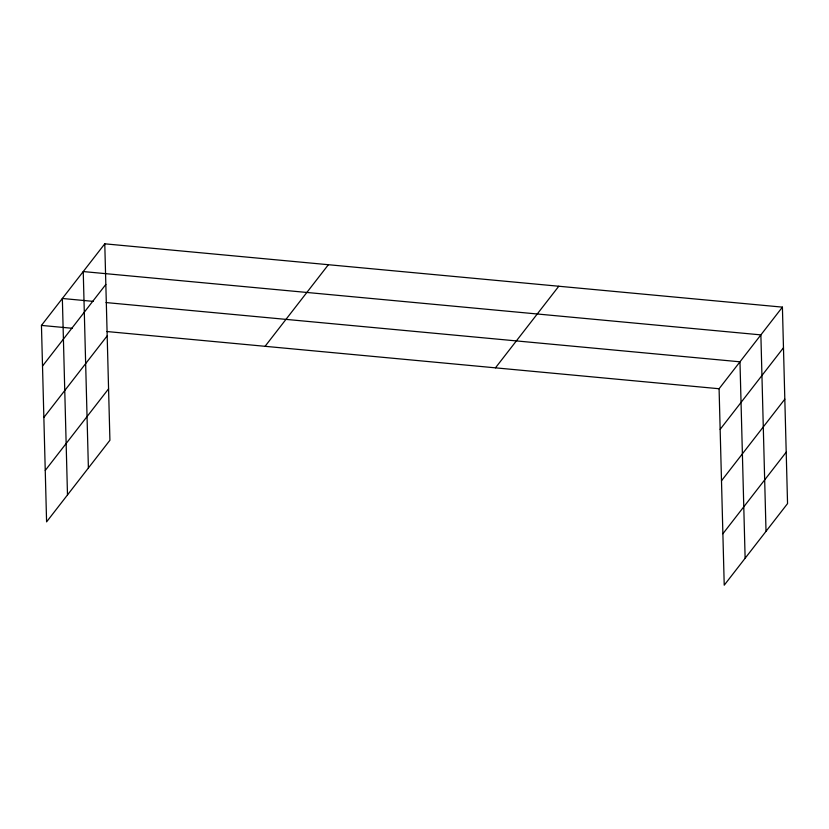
<?xml version="1.0" encoding="UTF-8"?>
<svg xmlns="http://www.w3.org/2000/svg" width="829" height="829" viewBox="0 0 829 829"><rect width="100%" height="100%" fill="white"/><g stroke="black" fill="none" stroke-linecap="round" stroke-linejoin="round"><path stroke-width="1.24" d="M104.775 243.819L109.915 440.261L46.59 521.866L41.45 325.414L104.775 243.819L782.41 307.134L787.55 503.586L724.225 585.181L719.085 388.739L782.41 307.134M42.517 366.045L105.843 284.44M43.864 417.464L107.19 335.869M45.243 470.437L108.568 388.842M265.073 346.304L328.388 264.71M495.462 367.838L558.787 286.243M720.142 429.36L783.467 347.765M721.489 480.779L784.814 399.184M722.878 533.762L786.203 452.168M93.19 301.373L62.351 298.481L67.491 494.934M106.039 302.564L739.976 361.807L745.126 558.259M41.45 325.414L72.289 328.294M106.993 331.538L719.085 388.739M766.017 531.327L760.877 334.885L83.242 271.56L88.392 468.012"/></g></svg>
